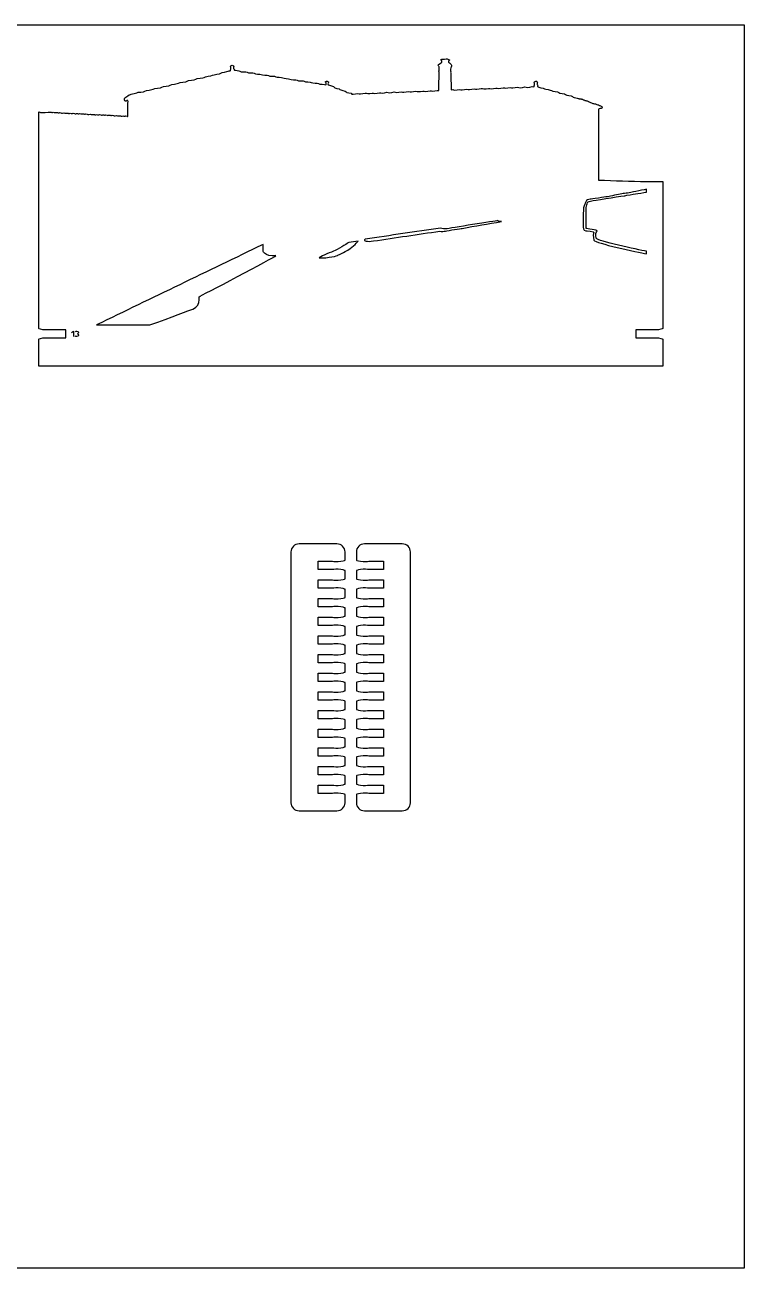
# Model space of a CAD drawing. Extents: x 0 to 1250, y 0 to 460.
# Drawn here: x 984.1 to 1250.1, y 0.1 to 460.1 of the extents above; entities that cross this region are included whole.
import ezdxf

# ---------------------------------------------------------------- set-up
doc = ezdxf.new("R2010")
doc.units = 0
doc.header["$MEASUREMENT"] = 0
doc.layers.add('DEFAULT', color=18, linetype='CONTINUOUS')

msp = doc.modelspace()

# ---------------------------------------------------------------- linework, layer by layer
at = {"layer": 'DEFAULT', "color": 18}
msp.add_lwpolyline([(1250.13, 0.12), (0.12, 0.12), (0.12, 460.12), (1250.13, 460.12)], close=True, dxfattribs=at)
msp.add_lwpolyline([(1001.34, 346.27), (1001.99, 346.79), (1001.99, 344.84)], dxfattribs=at)
at = {"layer": 'DEFAULT', "color": 1}
for points, knots in [([(1215.01, 347.32), (1215.35, 347.32), (1216.13, 347.27), (1217.51, 347.27), (1218.89, 347.27), (1220.01, 347.72), (1220.01, 347.77), (1220.01, 365.89), (1220.01, 384), (1220.01, 402.11), (1218.01, 402.11), (1216.01, 402.11), (1214.01, 402.11), (1208.07, 402.31), (1202.13, 402.5), (1196.2, 402.69), (1196.2, 411.43), (1196.2, 420.17), (1196.2, 428.92), (1196.4, 429.05), (1197.42, 429.19), (1197.46, 429.36), (1197.51, 429.52), (1197.7, 429.86), (1197.53, 429.93), (1197.37, 430), (1197.15, 430.14), (1197.02, 430.11), (1196.89, 430.08), (1196.64, 430.41), (1196.49, 430.35), (1196.35, 430.3), (1196.11, 430.69), (1195.95, 430.58), (1195.78, 430.46), (1195.55, 430.86), (1195.39, 430.8), (1195.23, 430.74), (1195.02, 431.07), (1194.79, 430.96), (1194.55, 430.86), (1194.3, 431.17), (1194.2, 431.05), (1194.09, 430.93), (1193.83, 431.46), (1193.63, 431.32), (1193.42, 431.19), (1193.21, 431.61), (1193.04, 431.5), (1192.86, 431.4), (1192.66, 431.85), (1192.52, 431.72), (1192.39, 431.59), (1192.18, 432.15), (1191.95, 431.96), (1191.71, 431.77), (1191.65, 432.35), (1191.37, 432.15), (1191.1, 431.94), (1190.95, 432.66), (1190.71, 432.41), (1190.48, 432.16), (1190.46, 432.86), (1190.21, 432.66), (1190.18, 432.64), (1190.14, 432.62), (1190.1, 432.62), (1190.02, 432.61), (1189.91, 432.65), (1189.79, 432.71), (1189.51, 432.74), (1189.16, 432.73), (1189.07, 432.81), (1189.04, 432.83), (1189, 432.86), (1188.95, 432.88), (1188.79, 432.88), (1188.6, 432.95), (1188.41, 433.05), (1187.71, 433.2), (1186.75, 433.29), (1186.61, 433.62), (1186.39, 433.95), (1184.23, 434.03), (1184.08, 434.41), (1183.94, 434.79), (1181.7, 434.63), (1181.53, 435.08), (1181.36, 435.52), (1179.06, 435.33), (1178.86, 435.8), (1178.74, 436.15), (1176.48, 436.18), (1176.26, 436.5), (1176.04, 436.82), (1173.88, 436.91), (1173.74, 437.28), (1173.61, 437.31), (1173.8, 437.55), (1173.79, 437.71), (1173.77, 437.87), (1173.58, 437.93), (1173.58, 438.09), (1173.58, 438.25), (1173.6, 438.42), (1173.6, 438.63), (1173.6, 438.83), (1173.8, 438.66), (1173.56, 439.04), (1173.31, 439.42), (1172.8, 439.32), (1172.55, 439.04), (1172.3, 438.76), (1172.67, 438.57), (1172.62, 438.48), (1172.58, 438.39), (1172.61, 438.3), (1172.62, 438.03), (1172.64, 437.77), (1172.43, 437.81), (1172.43, 437.64), (1172.43, 437.46), (1172.48, 437.19), (1172.29, 437.23), (1171.89, 437.48), (1169.85, 436.72), (1169.52, 437.1), (1169.13, 437.37), (1167.09, 436.59), (1166.76, 436.98), (1166.54, 437.28), (1164.38, 436.61), (1164.07, 436.85), (1163.77, 437.09), (1161.68, 436.5), (1161.43, 436.82), (1161.17, 437.14), (1159.09, 436.31), (1158.79, 436.67), (1158.5, 437.04), (1156.36, 436.16), (1156.03, 436.55), (1155.72, 436.79), (1153.64, 436.2), (1153.38, 436.52), (1153.13, 436.84), (1151.05, 436.01), (1150.75, 436.38), (1150.45, 436.74), (1148.31, 435.86), (1147.99, 436.25), (1147.76, 436.54), (1145.61, 435.88), (1145.3, 436.12), (1144.99, 436.35), (1142.91, 435.77), (1142.66, 436.09), (1142.55, 436.21), (1142.17, 436.16), (1141.71, 436.07), (1141.71, 436.86), (1141.67, 442.45), (1141.56, 442.58), (1141.83, 442.98), (1141.51, 443.2), (1141.51, 443.2), (1141.51, 443.2), (1141.54, 444.27), (1141.69, 444.5), (1141.85, 444.72), (1141.93, 445.02), (1141.92, 445.2), (1141.91, 445.39), (1141.06, 446.09), (1140.78, 446.32), (1140.5, 446.55), (1140.81, 446.77), (1141, 446.89), (1141.19, 447), (1141.21, 447.19), (1141.14, 447.23), (1141.07, 447.27), (1140.59, 447.44), (1140.32, 447.5), (1140.05, 447.56), (1138.61, 447.42), (1138.31, 447.4), (1138.02, 447.38), (1137.59, 447.08), (1137.94, 447.04), (1138.28, 447), (1138.39, 446.58), (1138.34, 446.37), (1138.29, 446.16), (1137.28, 445.62), (1137.06, 445.46), (1136.85, 445.3), (1137.05, 444.64), (1137.37, 444.57), (1137.37, 444.57), (1137.33, 443.56), (1137.33, 443.32), (1137.17, 443.21), (1137.09, 442.84), (1137.33, 442.67), (1137.27, 440.4), (1137.2, 438.13), (1137.14, 435.86), (1136.55, 435.96), (1134.8, 435.34), (1134.49, 435.69), (1134.27, 435.99), (1132.11, 435.32), (1131.8, 435.56), (1131.5, 435.8), (1129.42, 435.21), (1129.16, 435.53), (1128.9, 435.85), (1126.83, 435.02), (1126.53, 435.39), (1126.23, 435.75), (1124.09, 434.87), (1123.76, 435.26), (1123.45, 435.5), (1121.37, 434.91), (1121.12, 435.23), (1120.86, 435.55), (1118.78, 434.72), (1118.49, 435.09), (1118.19, 435.45), (1116.05, 434.57), (1115.72, 434.96), (1115.5, 435.25), (1113.34, 434.59), (1113.03, 434.83), (1112.73, 435.06), (1110.64, 434.48), (1110.39, 434.8), (1110.13, 435.12), (1108.05, 434.29), (1107.76, 434.65), (1107.46, 435.02), (1105.32, 434.14), (1104.99, 434.53), (1105.13, 434.98), (1102.73, 435.05), (1102.87, 435.35), (1103, 435.66), (1100.42, 436.04), (1100.59, 436.26), (1100.77, 436.48), (1098.19, 436.79), (1098.41, 437.05), (1098.63, 437.31), (1096.43, 437.76), (1096.27, 437.95), (1096.12, 438.14), (1096.1, 438.53), (1096.32, 438.84), (1096.54, 439.15), (1096.07, 439.01), (1095.9, 439.28), (1095.72, 439.54), (1095.7, 439.15), (1095.37, 439.19), (1095.04, 439.23), (1095.17, 438.99), (1095.3, 438.92), (1095.43, 438.86), (1095.5, 438.75), (1095.5, 438.53), (1095.5, 438.31), (1095.56, 437.84), (1095.42, 437.97), (1095.09, 438.31), (1092.93, 437.95), (1092.69, 438.39), (1092.52, 438.73), (1090.28, 438.49), (1090.02, 438.78), (1089.77, 439.08), (1087.61, 438.91), (1087.42, 439.27), (1087.23, 439.64), (1085.03, 439.23), (1084.81, 439.64), (1084.59, 440.06), (1082.32, 439.61), (1082.07, 440.06), (1081.82, 440.35), (1079.66, 440.18), (1079.48, 440.55), (1079.29, 440.91), (1077.08, 440.5), (1076.87, 440.92), (1076.64, 441.33), (1074.38, 440.89), (1074.13, 441.33), (1073.97, 441.66), (1071.72, 441.43), (1071.47, 441.72), (1071.21, 442.02), (1069.06, 441.85), (1068.87, 442.21), (1068.68, 442.57), (1066.48, 442.17), (1066.26, 442.58), (1066.04, 443), (1063.77, 442.55), (1063.52, 443), (1063.52, 443.26), (1061.79, 443.31), (1061.65, 443.34), (1061.52, 443.37), (1061.46, 443.53), (1061.45, 443.69), (1061.43, 443.85), (1061.23, 443.81), (1061.23, 443.97), (1061.23, 444.13), (1061.26, 444.3), (1061.26, 444.5), (1061.26, 444.71), (1061.46, 444.53), (1061.21, 444.92), (1060.96, 445.3), (1060.45, 445.2), (1060.21, 444.92), (1059.96, 444.64), (1060.32, 444.45), (1060.28, 444.36), (1060.24, 444.27), (1060.26, 444.18), (1060.28, 443.91), (1060.3, 443.65), (1060.09, 443.69), (1060.09, 443.51), (1060.09, 443.34), (1060.13, 443.07), (1059.94, 443.1), (1059.77, 443.13), (1059.35, 443.1), (1059.24, 442.98), (1059.12, 442.87), (1056.73, 442.56), (1056.59, 442.2), (1056.44, 441.85), (1053.7, 441.82), (1053.44, 441.5), (1053.17, 441.17), (1050.56, 441.09), (1050.38, 440.71), (1050.21, 440.32), (1047.5, 440.47), (1047.3, 440.03), (1047.09, 439.59), (1044.3, 439.76), (1044.06, 439.29), (1043.91, 438.94), (1041.18, 438.91), (1040.91, 438.59), (1040.65, 438.26), (1038.04, 438.18), (1037.86, 437.79), (1037.68, 437.41), (1034.98, 437.56), (1034.77, 437.12), (1034.56, 436.68), (1031.77, 436.85), (1031.54, 436.38), (1031.27, 436.06), (1028.66, 435.97), (1028.48, 435.59), (1028.3, 435.21), (1025.76, 435.34), (1025.41, 435), (1025.06, 434.67), (1023.97, 434.8), (1023.37, 434.52), (1023.37, 434.52), (1023.37, 434.51), (1023.36, 434.51), (1023.05, 434.4), (1022.54, 434.12), (1021.37, 433.43), (1021.17, 433.28), (1020.85, 433.14), (1020.85, 432.74), (1020.85, 432.39), (1021.2, 431.56), (1021.56, 431.91), (1022.12, 432.46), (1022.21, 432.01), (1022.21, 431.8), (1022.18, 429.95), (1022.14, 428.1), (1022.11, 426.25), (1022.1, 426.26), (1022.09, 426.26), (1022.08, 426.26), (1022.08, 426.26), (1021.66, 426.42), (1021.42, 426.41), (1021.18, 426.4), (1021.22, 426.21), (1020.9, 426.32), (1020.9, 426.32), (1020.48, 426.47), (1020.25, 426.46), (1020.01, 426.45), (1020.05, 426.26), (1019.73, 426.37), (1019.73, 426.37), (1019.3, 426.52), (1019.07, 426.52), (1018.83, 426.51), (1018.87, 426.32), (1018.55, 426.42), (1018.55, 426.42), (1018.13, 426.58), (1017.9, 426.57), (1017.66, 426.56), (1017.35, 426.39), (1017.03, 426.5), (1017.03, 426.5), (1016.62, 426.7), (1016.38, 426.69), (1016.15, 426.68), (1016.18, 426.49), (1015.86, 426.6), (1015.86, 426.6), (1015.44, 426.75), (1015.21, 426.74), (1014.97, 426.74), (1015.01, 426.54), (1014.69, 426.65), (1014.69, 426.65), (1014.27, 426.81), (1014.03, 426.8), (1013.8, 426.79), (1013.84, 426.6), (1013.51, 426.71), (1013.51, 426.71), (1013.09, 426.86), (1012.85, 426.85), (1012.62, 426.84), (1012.66, 426.65), (1012.34, 426.76), (1012.34, 426.76), (1011.92, 426.92), (1011.68, 426.9), (1011.45, 426.89), (1011.49, 426.7), (1011.17, 426.81), (1011.17, 426.81), (1010.74, 426.97), (1010.51, 426.96), (1010.27, 426.95), (1010.31, 426.76), (1009.99, 426.87), (1009.99, 426.87), (1009.57, 427.02), (1009.33, 427.01), (1009.09, 427), (1009.14, 426.81), (1008.82, 426.92), (1008.82, 426.92), (1008.39, 427.07), (1008.16, 427.07), (1007.92, 427.06), (1007.61, 426.89), (1007.29, 427), (1007.29, 427), (1006.88, 427.2), (1006.64, 427.19), (1006.41, 427.18), (1006.45, 426.99), (1006.13, 427.09), (1006.13, 427.09), (1005.7, 427.25), (1005.47, 427.24), (1005.23, 427.23), (1005.27, 427.04), (1004.95, 427.15), (1004.95, 427.15), (1004.53, 427.3), (1004.29, 427.29), (1004.06, 427.29), (1004.1, 427.09), (1003.78, 427.2), (1003.78, 427.2), (1003.35, 427.36), (1003.12, 427.35), (1002.88, 427.34), (1002.92, 427.15), (1002.6, 427.26), (1002.6, 427.26), (1002.18, 427.41), (1001.94, 427.4), (1001.71, 427.39), (1001.75, 427.2), (1001.42, 427.31), (1001.42, 427.31), (1001, 427.47), (1000.77, 427.45), (1000.53, 427.44), (1000.57, 427.25), (1000.25, 427.36), (1000.25, 427.36), (999.83, 427.52), (999.59, 427.51), (999.36, 427.5), (999.4, 427.31), (999.08, 427.42), (999.08, 427.42), (998.65, 427.57), (998.42, 427.56), (998.18, 427.55), (997.87, 427.39), (997.55, 427.5), (997.55, 427.5), (997.14, 427.69), (996.91, 427.68), (996.67, 427.67), (996.71, 427.48), (996.39, 427.59), (996.39, 427.59), (995.96, 427.75), (995.73, 427.74), (995.49, 427.73), (995.48, 427.54), (995.16, 427.65), (995.16, 427.65), (994.74, 427.8), (994.5, 427.79), (994.26, 427.78), (994.31, 427.59), (993.98, 427.7), (993.98, 427.7), (993.56, 427.85), (993.32, 427.84), (993.09, 427.84), (990.13, 427.64), (989.81, 427.75), (989.81, 427.75), (989.4, 427.9), (989.16, 427.9), (989.16, 401.19), (989.16, 374.48), (989.16, 347.77), (989.16, 347.72), (990.28, 347.27), (991.66, 347.27), (993.05, 347.27), (993.82, 347.32), (994.16, 347.32), (995.83, 347.32), (997.5, 347.32), (999.16, 347.32), (999.16, 346.32), (999.16, 345.32), (999.16, 344.32), (997.5, 344.32), (995.83, 344.32), (994.16, 344.32), (993.82, 344.32), (993.05, 344.37), (991.66, 344.37), (990.28, 344.37), (989.16, 343.92), (989.16, 343.87), (989.16, 340.54), (989.16, 337.2), (989.16, 333.87), (1066.11, 333.87), (1143.06, 333.87), (1220.01, 333.87), (1220.01, 337.2), (1220.01, 340.54), (1220.01, 343.87), (1220.01, 343.92), (1218.89, 344.37), (1217.51, 344.37), (1216.13, 344.37), (1215.35, 344.32), (1215.01, 344.32), (1213.34, 344.32), (1211.67, 344.32), (1210.01, 344.32), (1210.01, 345.32), (1210.01, 346.32), (1210.01, 347.32), (1211.67, 347.32), (1213.34, 347.32), (1215.01, 347.32)], [14.171, 14.171, 14.171, 14.171, 15.171, 15.171, 15.171, 16.171, 16.171, 16.171, 170.211, 170.211, 170.211, 187.221, 187.221, 187.221, 188.221, 188.221, 188.221, 262.571, 262.571, 262.571, 263.571, 263.571, 263.571, 264.571, 264.571, 264.571, 265.571, 265.571, 265.571, 266.571, 266.571, 266.571, 267.571, 267.571, 267.571, 268.571, 268.571, 268.571, 269.571, 269.571, 269.571, 270.571, 270.571, 270.571, 271.571, 271.571, 271.571, 272.571, 272.571, 272.571, 273.571, 273.571, 273.571, 274.571, 274.571, 274.571, 275.571, 275.571, 275.571, 276.571, 276.571, 276.571, 277.571, 277.571, 277.571, 278.571, 278.571, 278.571, 279.571, 279.571, 279.571, 280.571, 280.571, 280.571, 281.571, 281.571, 281.571, 282.571, 282.571, 282.571, 283.571, 283.571, 283.571, 284.571, 284.571, 284.571, 285.571, 285.571, 285.571, 286.571, 286.571, 286.571, 287.571, 287.571, 287.571, 288.571, 288.571, 288.571, 289.571, 289.571, 289.571, 290.571, 290.571, 290.571, 291.571, 291.571, 291.571, 292.571, 292.571, 292.571, 293.571, 293.571, 293.571, 294.571, 294.571, 294.571, 295.571, 295.571, 295.571, 296.571, 296.571, 296.571, 297.571, 297.571, 297.571, 298.571, 298.571, 298.571, 299.571, 299.571, 299.571, 300.571, 300.571, 300.571, 301.571, 301.571, 301.571, 302.571, 302.571, 302.571, 303.571, 303.571, 303.571, 304.571, 304.571, 304.571, 305.571, 305.571, 305.571, 306.571, 306.571, 306.571, 307.571, 307.571, 307.571, 308.571, 308.571, 308.571, 309.571, 309.571, 309.571, 310.571, 310.571, 310.571, 311.571, 311.571, 311.571, 312.571, 312.571, 312.571, 313.571, 313.571, 313.571, 314.571, 314.571, 314.571, 315.571, 315.571, 315.571, 316.571, 316.571, 316.571, 317.571, 317.571, 317.571, 318.571, 318.571, 318.571, 319.571, 319.571, 319.571, 320.571, 320.571, 320.571, 321.571, 321.571, 321.571, 322.571, 322.571, 322.571, 323.571, 323.571, 323.571, 324.571, 324.571, 324.571, 325.571, 325.571, 325.571, 326.571, 326.571, 326.571, 327.571, 327.571, 327.571, 328.571, 328.571, 328.571, 329.571, 329.571, 329.571, 330.571, 330.571, 330.571, 331.571, 331.571, 331.571, 332.571, 332.571, 332.571, 333.571, 333.571, 333.571, 334.571, 334.571, 334.571, 335.571, 335.571, 335.571, 336.571, 336.571, 336.571, 337.571, 337.571, 337.571, 338.571, 338.571, 338.571, 339.571, 339.571, 339.571, 340.571, 340.571, 340.571, 341.571, 341.571, 341.571, 342.571, 342.571, 342.571, 343.571, 343.571, 343.571, 344.571, 344.571, 344.571, 345.571, 345.571, 345.571, 346.571, 346.571, 346.571, 347.571, 347.571, 347.571, 348.571, 348.571, 348.571, 349.571, 349.571, 349.571, 350.571, 350.571, 350.571, 351.571, 351.571, 351.571, 352.571, 352.571, 352.571, 353.571, 353.571, 353.571, 354.571, 354.571, 354.571, 355.571, 355.571, 355.571, 356.571, 356.571, 356.571, 357.571, 357.571, 357.571, 358.571, 358.571, 358.571, 359.571, 359.571, 359.571, 360.571, 360.571, 360.571, 361.571, 361.571, 361.571, 362.571, 362.571, 362.571, 363.571, 363.571, 363.571, 364.571, 364.571, 364.571, 365.571, 365.571, 365.571, 366.571, 366.571, 366.571, 367.571, 367.571, 367.571, 368.571, 368.571, 368.571, 369.571, 369.571, 369.571, 370.571, 370.571, 370.571, 371.571, 371.571, 371.571, 372.571, 372.571, 372.571, 373.571, 373.571, 373.571, 374.571, 374.571, 374.571, 375.571, 375.571, 375.571, 376.571, 376.571, 376.571, 377.571, 377.571, 377.571, 378.571, 378.571, 378.571, 379.571, 379.571, 379.571, 380.571, 380.571, 380.571, 381.571, 381.571, 381.571, 382.571, 382.571, 382.571, 383.571, 383.571, 383.571, 384.571, 384.571, 384.571, 385.571, 385.571, 385.571, 386.571, 386.571, 386.571, 387.571, 387.571, 387.571, 388.571, 388.571, 388.571, 389.571, 389.571, 389.571, 390.571, 390.571, 390.571, 391.571, 391.571, 391.571, 392.571, 392.571, 392.571, 393.571, 393.571, 393.571, 394.571, 394.571, 394.571, 395.571, 395.571, 395.571, 396.571, 396.571, 396.571, 397.571, 397.571, 397.571, 398.571, 398.571, 398.571, 399.571, 399.571, 399.571, 400.571, 400.571, 400.571, 401.571, 401.571, 401.571, 402.571, 402.571, 402.571, 403.571, 403.571, 403.571, 404.571, 404.571, 404.571, 405.571, 405.571, 405.571, 406.571, 406.571, 406.571, 407.571, 407.571, 407.571, 408.571, 408.571, 408.571, 409.571, 409.571, 409.571, 410.571, 410.571, 410.571, 411.571, 411.571, 411.571, 412.571, 412.571, 412.571, 413.571, 413.571, 413.571, 414.571, 414.571, 414.571, 415.571, 415.571, 415.571, 416.571, 416.571, 416.571, 417.571, 417.571, 417.571, 418.571, 418.571, 418.571, 419.571, 419.571, 419.571, 420.571, 420.571, 420.571, 421.571, 421.571, 421.571, 422.571, 422.571, 422.571, 423.571, 423.571, 423.571, 424.571, 424.571, 424.571, 425.571, 425.571, 425.571, 426.571, 426.571, 426.571, 427.571, 427.571, 427.571, 428.571, 428.571, 428.571, 429.571, 429.571, 429.571, 430.571, 430.571, 430.571, 431.571, 431.571, 431.571, 432.571, 432.571, 432.571, 433.571, 433.571, 433.571, 434.571, 434.571, 434.571, 435.571, 435.571, 435.571, 436.571, 436.571, 436.571, 437.571, 437.571, 437.571, 438.571, 438.571, 438.571, 665.701, 665.701, 665.701, 666.701, 666.701, 666.701, 667.701, 667.701, 667.701, 681.871, 681.871, 681.871, 690.371, 690.371, 690.371, 704.541, 704.541, 704.541, 705.541, 705.541, 705.541, 706.541, 706.541, 706.541, 734.881, 734.881, 734.881, 1389.252, 1389.252, 1389.252, 1417.592, 1417.592, 1417.592, 1418.592, 1418.592, 1418.592, 1419.592, 1419.592, 1419.592, 1433.763, 1433.763, 1433.763, 1442.263, 1442.263, 1442.263, 1456.434, 1456.434, 1456.434, 1456.434]), ([(1194.57, 380.52), (1194.22, 381.88), (1194.22, 383.03), (1194.57, 383.33), (1194.92, 383.62), (1191.58, 383.97), (1191.58, 383.97), (1190.58, 383.97), (1190.63, 385.03), (1190.63, 386.14), (1190.63, 386.6), (1190.63, 387.06), (1190.63, 387.52), (1190.62, 388.84), (1190.63, 390.32), (1190.65, 391.34), (1190.65, 391.41), (1190.66, 391.47), (1190.66, 391.54), (1190.66, 391.59), (1190.66, 391.65), (1190.67, 391.71), (1190.67, 391.72), (1190.67, 391.73), (1190.67, 391.74), (1190.71, 392.2), (1190.82, 392.76), (1190.82, 392.76), (1190.82, 393), (1190.95, 393.21), (1191.07, 393.5), (1191.11, 393.57), (1191.15, 393.63), (1191.19, 393.7), (1191.31, 394.4), (1191.53, 394.44), (1191.65, 394.91), (1191.77, 395.38), (1192.53, 395.5), (1193.21, 395.58), (1193.31, 395.6), (1194.54, 395.8), (1196.2, 396.06), (1199.46, 396.55), (1199.95, 396.5), (1202.15, 397.08), (1204.36, 397.65), (1205.5, 397.65), (1207, 397.91), (1208.14, 398.12), (1211.82, 398.82), (1214.01, 399.35), (1214.01, 398.99), (1214.01, 398.63), (1214.01, 398.27), (1213.02, 398.04), (1210.75, 397.65), (1209.98, 397.58), (1209.12, 397.5), (1206.72, 397.05), (1205.94, 396.92), (1205.89, 396.91), (1205.84, 396.91), (1205.78, 396.9), (1203.17, 396.52), (1194.07, 395.05), (1193.79, 395.02), (1193.11, 394.93), (1192.35, 394.81), (1192.23, 394.34), (1192.11, 393.87), (1191.85, 393.22), (1191.73, 392.52), (1191.68, 392.22), (1191.65, 391.02), (1191.64, 389.63), (1191.64, 388.94), (1191.64, 388.21), (1191.64, 387.52), (1191.66, 386.26), (1191.69, 385.16), (1191.73, 384.75), (1191.73, 384.75), (1196.08, 384.23), (1195.73, 383.93), (1195.38, 383.64), (1195.08, 382.58), (1195.43, 381.23), (1195.75, 380.02), (1210.81, 376.98), (1214.01, 376.35), (1214.01, 376.03), (1214.01, 375.72), (1214.01, 375.41), (1210.73, 376.07), (1194.89, 379.31), (1194.57, 380.52)], [1, 1, 1, 1, 2, 2, 2, 3, 3, 3, 4, 4, 4, 7.93, 7.93, 7.93, 8.93, 8.93, 8.93, 9.93, 9.93, 9.93, 10.93, 10.93, 10.93, 11.02, 11.02, 11.02, 12.02, 12.02, 12.02, 13.02, 13.02, 13.02, 14.02, 14.02, 14.02, 15.02, 15.02, 15.02, 16.02, 16.02, 16.02, 17.02, 17.02, 17.02, 18.02, 18.02, 18.02, 19.02, 19.02, 19.02, 20.02, 20.02, 20.02, 23.07, 23.07, 23.07, 24.07, 24.07, 24.07, 25.07, 25.07, 25.07, 26.07, 26.07, 26.07, 27.07, 27.07, 27.07, 28.07, 28.07, 28.07, 29.07, 29.07, 29.07, 30.07, 30.07, 30.07, 31.07, 31.07, 31.07, 32.07, 32.07, 32.07, 33.07, 33.07, 33.07, 34.07, 34.07, 34.07, 35.07, 35.07, 35.07, 36.07, 36.07, 36.07, 37.07, 37.07, 37.07, 37.07]), ([(1145.82, 384.84), (1145.49, 384.79), (1140.71, 384.08), (1139.64, 383.84), (1139.08, 383.8), (1138.16, 383.58), (1137.59, 383.82), (1129.4, 382.6), (1121.21, 381.38), (1113.02, 380.16), (1110.57, 379.82), (1109.16, 380.13), (1109.93, 380.86), (1119.23, 382.21), (1128.53, 383.56), (1137.83, 384.91), (1138.4, 384.67), (1139.32, 384.59), (1139.88, 384.64), (1140.96, 384.88), (1158.65, 387.64), (1158.91, 387.68), (1158.91, 387.49), (1159.54, 387.33), (1160.32, 387.33), (1155.49, 386.5), (1150.65, 385.67), (1145.82, 384.84)], [1, 1, 1, 1, 2, 2, 2, 3, 3, 3, 4, 4, 4, 5, 5, 5, 6, 6, 6, 7, 7, 7, 8, 8, 8, 9, 9, 9, 10, 10, 10, 10]), ([(1048.58, 359.56), (1048.58, 357.83), (1048.24, 356.69), (1048.02, 356.42), (1047.68, 355.93), (1047.12, 355.44), (1046.15, 354.99), (1045.09, 354.5), (1038.18, 351.96), (1030.29, 349.11), (1023.71, 349.11), (1017.12, 349.11), (1010.54, 349.11), (1031.08, 359.03), (1051.63, 368.95), (1072.17, 378.88), (1072.18, 377.21), (1072.22, 376.16), (1072.28, 376.08), (1072.64, 375.67), (1073.84, 374.64), (1075.49, 374.64), (1077.13, 374.64), (1076.43, 374.92), (1076.87, 374.64), (1076.75, 374.32), (1048.58, 359.56), (1048.58, 359.56)], [1, 1, 1, 1, 2, 2, 2, 3, 3, 3, 4, 4, 4, 59.981, 59.981, 59.981, 60.981, 60.981, 60.981, 61.981, 61.981, 61.981, 62.981, 62.981, 62.981, 63.981, 63.981, 63.981, 64.981, 64.981, 64.981, 64.981]), ([(1103.54, 376.81), (1102.19, 375.99), (1100.5, 375.25), (1099.82, 374.86), (1099.84, 374.76), (1096.28, 373.78), (1092.94, 373.9), (1094.22, 374.86), (1097.36, 375.97), (1098.79, 376.66), (1100.92, 377.67), (1103.62, 379.5), (1103.91, 379.64), (1105.07, 379.8), (1106.24, 379.97), (1107.4, 380.13), (1107.14, 379.96), (1105.74, 378.14), (1103.54, 376.81)], [0, 0, 0, 0, 1, 1, 1, 2, 2, 2, 3, 3, 3, 4, 4, 4, 5, 5, 5, 6, 6, 6, 6]), ([(1082.49, 172.33), (1082.49, 203.26), (1082.49, 234.18), (1082.49, 265.1), (1082.49, 266.76), (1083.83, 268.1), (1085.49, 268.1), (1090.16, 268.1), (1094.82, 268.1), (1099.49, 268.1), (1101.15, 268.1), (1102.49, 266.76), (1102.49, 265.1), (1102.49, 264.1), (1102.49, 263.1), (1102.49, 262.1), (1102.49, 262.05), (1101.37, 261.6), (1099.99, 261.6), (1098.61, 261.6), (1097.83, 261.65), (1097.49, 261.65), (1095.82, 261.65), (1094.16, 261.65), (1092.49, 261.65), (1092.49, 260.65), (1092.49, 259.65), (1092.49, 258.65), (1094.16, 258.65), (1095.82, 258.65), (1097.49, 258.65), (1097.83, 258.65), (1098.61, 258.7), (1099.99, 258.7), (1101.37, 258.7), (1102.49, 258.25), (1102.49, 258.2), (1102.49, 257.2), (1102.49, 256.2), (1102.49, 255.19), (1102.49, 255.14), (1101.37, 254.69), (1099.99, 254.69), (1098.61, 254.69), (1097.83, 254.74), (1097.49, 254.74), (1095.82, 254.74), (1094.16, 254.74), (1092.49, 254.74), (1092.49, 253.74), (1092.49, 252.74), (1092.49, 251.74), (1094.16, 251.74), (1095.82, 251.74), (1097.49, 251.74), (1097.83, 251.74), (1098.61, 251.79), (1099.99, 251.79), (1101.37, 251.79), (1102.49, 251.35), (1102.49, 251.29), (1102.49, 250.29), (1102.49, 249.29), (1102.49, 248.29), (1102.49, 248.24), (1101.37, 247.79), (1099.99, 247.79), (1098.61, 247.79), (1097.83, 247.84), (1097.49, 247.84), (1095.82, 247.84), (1094.16, 247.84), (1092.49, 247.84), (1092.49, 246.84), (1092.49, 245.84), (1092.49, 244.84), (1094.16, 244.84), (1095.82, 244.84), (1097.49, 244.84), (1097.83, 244.84), (1098.61, 244.89), (1099.99, 244.89), (1101.37, 244.89), (1102.49, 244.44), (1102.49, 244.39), (1102.49, 243.39), (1102.49, 242.39), (1102.49, 241.39), (1102.49, 241.33), (1101.37, 240.89), (1099.99, 240.89), (1098.61, 240.89), (1097.83, 240.94), (1097.49, 240.94), (1095.82, 240.94), (1094.16, 240.94), (1092.49, 240.94), (1092.49, 239.94), (1092.49, 238.94), (1092.49, 237.94), (1094.16, 237.94), (1095.82, 237.94), (1097.49, 237.94), (1097.83, 237.94), (1098.61, 237.98), (1099.99, 237.98), (1101.37, 237.98), (1102.49, 237.54), (1102.49, 237.48), (1102.49, 236.48), (1102.49, 235.48), (1102.49, 234.48), (1102.49, 234.43), (1101.37, 233.98), (1099.99, 233.98), (1098.61, 233.98), (1097.83, 234.03), (1097.49, 234.03), (1095.82, 234.03), (1094.16, 234.03), (1092.49, 234.03), (1092.49, 233.03), (1092.49, 232.03), (1092.49, 231.03), (1094.16, 231.03), (1095.82, 231.03), (1097.49, 231.03), (1097.83, 231.03), (1098.61, 231.07), (1099.99, 231.07), (1101.37, 231.07), (1102.49, 230.63), (1102.49, 230.57), (1102.49, 229.57), (1102.49, 228.57), (1102.49, 227.58), (1102.49, 227.52), (1101.37, 227.07), (1099.99, 227.07), (1098.61, 227.07), (1097.83, 227.12), (1097.49, 227.12), (1095.82, 227.12), (1094.16, 227.12), (1092.49, 227.12), (1092.49, 226.12), (1092.49, 225.13), (1092.49, 224.13), (1094.16, 224.13), (1095.82, 224.13), (1097.49, 224.13), (1097.83, 224.13), (1098.61, 224.17), (1099.99, 224.17), (1101.37, 224.17), (1102.49, 223.73), (1102.49, 223.67), (1102.49, 222.67), (1102.49, 221.67), (1102.49, 220.67), (1102.49, 220.62), (1101.37, 220.17), (1099.99, 220.17), (1098.61, 220.17), (1097.83, 220.22), (1097.49, 220.22), (1095.82, 220.22), (1094.16, 220.22), (1092.49, 220.22), (1092.49, 219.22), (1092.49, 218.22), (1092.49, 217.22), (1094.16, 217.22), (1095.82, 217.22), (1097.49, 217.22), (1097.83, 217.22), (1098.61, 217.26), (1099.99, 217.26), (1101.37, 217.26), (1102.49, 216.82), (1102.49, 216.76), (1102.49, 215.76), (1102.49, 214.76), (1102.49, 213.76), (1102.49, 213.71), (1101.37, 213.26), (1099.99, 213.26), (1098.61, 213.26), (1097.83, 213.31), (1097.49, 213.31), (1095.82, 213.31), (1094.16, 213.31), (1092.49, 213.31), (1092.49, 212.31), (1092.49, 211.31), (1092.49, 210.31), (1094.16, 210.31), (1095.82, 210.31), (1097.49, 210.31), (1097.83, 210.31), (1098.61, 210.36), (1099.99, 210.36), (1101.37, 210.36), (1102.49, 209.92), (1102.49, 209.86), (1102.49, 208.86), (1102.49, 207.86), (1102.49, 206.86), (1102.49, 206.81), (1101.37, 206.36), (1099.99, 206.36), (1098.61, 206.36), (1097.83, 206.41), (1097.49, 206.41), (1095.82, 206.41), (1094.16, 206.41), (1092.49, 206.41), (1092.49, 205.41), (1092.49, 204.41), (1092.49, 203.41), (1094.16, 203.41), (1095.82, 203.41), (1097.49, 203.41), (1097.83, 203.41), (1098.61, 203.46), (1099.99, 203.46), (1101.37, 203.46), (1102.49, 203.01), (1102.49, 202.96), (1102.49, 201.95), (1102.49, 200.95), (1102.49, 199.95), (1102.49, 199.9), (1101.37, 199.45), (1099.99, 199.45), (1098.61, 199.45), (1097.83, 199.5), (1097.49, 199.5), (1095.82, 199.5), (1094.16, 199.5), (1092.49, 199.5), (1092.49, 198.5), (1092.49, 197.5), (1092.49, 196.5), (1094.16, 196.5), (1095.82, 196.5), (1097.49, 196.5), (1097.83, 196.5), (1098.61, 196.55), (1099.99, 196.55), (1101.37, 196.55), (1102.49, 196.1), (1102.49, 196.05), (1102.49, 195.05), (1102.49, 194.05), (1102.49, 193.05), (1102.49, 193), (1101.37, 192.55), (1099.99, 192.55), (1098.61, 192.55), (1097.83, 192.6), (1097.49, 192.6), (1095.82, 192.6), (1094.16, 192.6), (1092.49, 192.6), (1092.49, 191.6), (1092.49, 190.6), (1092.49, 189.6), (1094.16, 189.6), (1095.82, 189.6), (1097.49, 189.6), (1097.83, 189.6), (1098.61, 189.64), (1099.99, 189.64), (1101.37, 189.64), (1102.49, 189.2), (1102.49, 189.14), (1102.49, 188.14), (1102.49, 187.14), (1102.49, 186.14), (1102.49, 186.09), (1101.37, 185.64), (1099.99, 185.64), (1098.61, 185.64), (1097.83, 185.69), (1097.49, 185.69), (1095.82, 185.69), (1094.16, 185.69), (1092.49, 185.69), (1092.49, 184.69), (1092.49, 183.69), (1092.49, 182.69), (1094.16, 182.69), (1095.82, 182.69), (1097.49, 182.69), (1097.83, 182.69), (1098.61, 182.74), (1099.99, 182.74), (1101.37, 182.74), (1102.49, 182.29), (1102.49, 182.24), (1102.49, 181.24), (1102.49, 180.24), (1102.49, 179.24), (1102.49, 179.18), (1101.37, 178.74), (1099.99, 178.74), (1098.61, 178.74), (1097.83, 178.79), (1097.49, 178.79), (1095.82, 178.79), (1094.16, 178.79), (1092.49, 178.79), (1092.49, 177.79), (1092.49, 176.79), (1092.49, 175.79), (1094.16, 175.79), (1095.82, 175.79), (1097.49, 175.79), (1097.83, 175.79), (1098.61, 175.83), (1099.99, 175.83), (1101.37, 175.83), (1102.49, 175.39), (1102.49, 175.33), (1102.49, 174.33), (1102.49, 173.33), (1102.49, 172.33), (1102.49, 170.68), (1101.15, 169.33), (1099.49, 169.33), (1094.82, 169.33), (1090.16, 169.33), (1085.49, 169.33), (1083.83, 169.33), (1082.49, 170.68), (1082.49, 172.33)], [1, 1, 1, 1, 263.96, 263.96, 263.96, 264.96, 264.96, 264.96, 304.65, 304.65, 304.65, 305.65, 305.65, 305.65, 314.15, 314.15, 314.15, 315.15, 315.15, 315.15, 316.15, 316.15, 316.15, 330.32, 330.32, 330.32, 338.82, 338.82, 338.82, 352.99, 352.99, 352.99, 353.99, 353.99, 353.99, 354.99, 354.99, 354.99, 363.5, 363.5, 363.5, 364.5, 364.5, 364.5, 365.5, 365.5, 365.5, 379.67, 379.67, 379.67, 388.17, 388.17, 388.17, 402.34, 402.34, 402.34, 403.34, 403.34, 403.34, 404.34, 404.34, 404.34, 412.84, 412.84, 412.84, 413.84, 413.84, 413.84, 414.84, 414.84, 414.84, 429.01, 429.01, 429.01, 437.51, 437.51, 437.51, 451.68, 451.68, 451.68, 452.68, 452.68, 452.68, 453.68, 453.68, 453.68, 462.18, 462.18, 462.18, 463.18, 463.18, 463.18, 464.18, 464.18, 464.18, 478.35, 478.35, 478.35, 486.85, 486.85, 486.85, 501.02, 501.02, 501.02, 502.02, 502.02, 502.02, 503.02, 503.02, 503.02, 511.53, 511.53, 511.53, 512.53, 512.53, 512.53, 513.53, 513.53, 513.53, 527.7, 527.7, 527.7, 536.2, 536.2, 536.2, 550.37, 550.37, 550.37, 551.37, 551.37, 551.37, 552.37, 552.37, 552.37, 560.87, 560.87, 560.87, 561.87, 561.87, 561.87, 562.87, 562.87, 562.87, 577.04, 577.04, 577.04, 585.54, 585.54, 585.54, 599.71, 599.71, 599.71, 600.71, 600.71, 600.71, 601.71, 601.71, 601.71, 610.22, 610.22, 610.22, 611.22, 611.22, 611.22, 612.22, 612.22, 612.22, 626.39, 626.39, 626.39, 634.89, 634.89, 634.89, 649.06, 649.06, 649.06, 650.06, 650.06, 650.06, 651.06, 651.06, 651.06, 659.56, 659.56, 659.56, 660.56, 660.56, 660.56, 661.56, 661.56, 661.56, 675.73, 675.73, 675.73, 684.23, 684.23, 684.23, 698.4, 698.4, 698.4, 699.4, 699.4, 699.4, 700.4, 700.4, 700.4, 708.9, 708.9, 708.9, 709.9, 709.9, 709.9, 710.9, 710.9, 710.9, 725.07, 725.07, 725.07, 733.57, 733.57, 733.57, 747.74, 747.74, 747.74, 748.74, 748.74, 748.74, 749.74, 749.74, 749.74, 758.25, 758.25, 758.25, 759.25, 759.25, 759.25, 760.25, 760.25, 760.25, 774.42, 774.42, 774.42, 782.92, 782.92, 782.92, 797.09, 797.09, 797.09, 798.09, 798.09, 798.09, 799.09, 799.09, 799.09, 807.59, 807.59, 807.59, 808.59, 808.59, 808.59, 809.59, 809.59, 809.59, 823.76, 823.76, 823.76, 832.26, 832.26, 832.26, 846.43, 846.43, 846.43, 847.43, 847.43, 847.43, 848.43, 848.43, 848.43, 856.939, 856.939, 856.939, 857.939, 857.939, 857.939, 858.939, 858.939, 858.939, 873.109, 873.109, 873.109, 881.609, 881.609, 881.609, 895.779, 895.779, 895.779, 896.779, 896.779, 896.779, 897.779, 897.779, 897.779, 906.279, 906.279, 906.279, 907.279, 907.279, 907.279, 908.279, 908.279, 908.279, 922.449, 922.449, 922.449, 930.949, 930.949, 930.949, 945.119, 945.119, 945.119, 946.119, 946.119, 946.119, 947.119, 947.119, 947.119, 955.619, 955.619, 955.619, 956.619, 956.619, 956.619, 996.309, 996.309, 996.309, 997.309, 997.309, 997.309, 997.309]), ([(1126.68, 265.1), (1126.68, 234.18), (1126.68, 203.26), (1126.68, 172.33), (1126.68, 170.68), (1125.34, 169.33), (1123.68, 169.33), (1119.01, 169.33), (1114.35, 169.33), (1109.68, 169.33), (1108.02, 169.33), (1106.68, 170.68), (1106.68, 172.33), (1106.68, 173.33), (1106.68, 174.33), (1106.68, 175.33), (1106.68, 175.39), (1107.8, 175.83), (1109.18, 175.83), (1110.57, 175.83), (1111.34, 175.78), (1111.68, 175.78), (1113.35, 175.78), (1115.02, 175.78), (1116.68, 175.78), (1116.68, 176.78), (1116.68, 177.78), (1116.68, 178.78), (1115.02, 178.78), (1113.35, 178.78), (1111.68, 178.78), (1111.34, 178.78), (1110.57, 178.74), (1109.18, 178.74), (1107.8, 178.74), (1106.68, 179.18), (1106.68, 179.24), (1106.68, 180.24), (1106.68, 181.24), (1106.68, 182.24), (1106.68, 182.29), (1107.8, 182.74), (1109.18, 182.74), (1110.57, 182.74), (1111.34, 182.69), (1111.68, 182.69), (1113.35, 182.69), (1115.02, 182.69), (1116.68, 182.69), (1116.68, 183.69), (1116.68, 184.69), (1116.68, 185.69), (1115.02, 185.69), (1113.35, 185.69), (1111.68, 185.69), (1111.34, 185.69), (1110.57, 185.64), (1109.18, 185.64), (1107.8, 185.64), (1106.68, 186.09), (1106.68, 186.15), (1106.68, 187.14), (1106.68, 188.14), (1106.68, 189.14), (1106.68, 189.2), (1107.8, 189.64), (1109.18, 189.64), (1110.57, 189.64), (1111.34, 189.6), (1111.68, 189.6), (1113.35, 189.6), (1115.02, 189.6), (1116.68, 189.6), (1116.68, 190.6), (1116.68, 191.59), (1116.68, 192.59), (1115.02, 192.59), (1113.35, 192.59), (1111.68, 192.59), (1111.34, 192.59), (1110.57, 192.55), (1109.18, 192.55), (1107.8, 192.55), (1106.68, 192.99), (1106.68, 193.05), (1106.68, 194.05), (1106.68, 195.05), (1106.68, 196.05), (1106.68, 196.1), (1107.8, 196.55), (1109.18, 196.55), (1110.57, 196.55), (1111.34, 196.5), (1111.68, 196.5), (1113.35, 196.5), (1115.02, 196.5), (1116.68, 196.5), (1116.68, 197.5), (1116.68, 198.5), (1116.68, 199.5), (1115.02, 199.5), (1113.35, 199.5), (1111.68, 199.5), (1111.34, 199.5), (1110.57, 199.45), (1109.18, 199.45), (1107.8, 199.45), (1106.68, 199.9), (1106.68, 199.95), (1106.68, 200.95), (1106.68, 201.95), (1106.68, 202.95), (1106.68, 203.01), (1107.8, 203.46), (1109.18, 203.46), (1110.57, 203.46), (1111.34, 203.41), (1111.68, 203.41), (1113.35, 203.41), (1115.02, 203.41), (1116.68, 203.41), (1116.68, 204.41), (1116.68, 205.41), (1116.68, 206.41), (1115.02, 206.41), (1113.35, 206.41), (1111.68, 206.41), (1111.34, 206.41), (1110.57, 206.36), (1109.18, 206.36), (1107.8, 206.36), (1106.68, 206.8), (1106.68, 206.86), (1106.68, 207.86), (1106.68, 208.86), (1106.68, 209.86), (1106.68, 209.91), (1107.8, 210.36), (1109.18, 210.36), (1110.57, 210.36), (1111.34, 210.31), (1111.68, 210.31), (1113.35, 210.31), (1115.02, 210.31), (1116.68, 210.31), (1116.68, 211.31), (1116.68, 212.31), (1116.68, 213.31), (1115.02, 213.31), (1113.35, 213.31), (1111.68, 213.31), (1111.34, 213.31), (1110.57, 213.26), (1109.18, 213.26), (1107.8, 213.26), (1106.68, 213.71), (1106.68, 213.76), (1106.68, 214.77), (1106.68, 215.77), (1106.68, 216.77), (1106.68, 216.82), (1107.8, 217.27), (1109.18, 217.27), (1110.57, 217.27), (1111.34, 217.22), (1111.68, 217.22), (1113.35, 217.22), (1115.02, 217.22), (1116.68, 217.22), (1116.68, 218.22), (1116.68, 219.22), (1116.68, 220.22), (1115.02, 220.22), (1113.35, 220.22), (1111.68, 220.22), (1111.34, 220.22), (1110.57, 220.17), (1109.18, 220.17), (1107.8, 220.17), (1106.68, 220.62), (1106.68, 220.67), (1106.68, 221.67), (1106.68, 222.67), (1106.68, 223.67), (1106.68, 223.72), (1107.8, 224.17), (1109.18, 224.17), (1110.57, 224.17), (1111.34, 224.12), (1111.68, 224.12), (1113.35, 224.12), (1115.02, 224.12), (1116.68, 224.12), (1116.68, 225.12), (1116.68, 226.12), (1116.68, 227.12), (1115.02, 227.12), (1113.35, 227.12), (1111.68, 227.12), (1111.34, 227.12), (1110.57, 227.07), (1109.18, 227.07), (1107.8, 227.07), (1106.68, 227.52), (1106.68, 227.58), (1106.68, 228.57), (1106.68, 229.57), (1106.68, 230.57), (1106.68, 230.63), (1107.8, 231.08), (1109.18, 231.08), (1110.57, 231.08), (1111.34, 231.03), (1111.68, 231.03), (1113.35, 231.03), (1115.02, 231.03), (1116.68, 231.03), (1116.68, 232.03), (1116.68, 233.02), (1116.68, 234.02), (1115.02, 234.02), (1113.35, 234.02), (1111.68, 234.02), (1111.34, 234.02), (1110.57, 233.98), (1109.18, 233.98), (1107.8, 233.98), (1106.68, 234.42), (1106.68, 234.48), (1106.68, 235.48), (1106.68, 236.48), (1106.68, 237.48), (1106.68, 237.53), (1107.8, 237.98), (1109.18, 237.98), (1110.57, 237.98), (1111.34, 237.93), (1111.68, 237.93), (1113.35, 237.93), (1115.02, 237.93), (1116.68, 237.93), (1116.68, 238.93), (1116.68, 239.93), (1116.68, 240.93), (1115.02, 240.93), (1113.35, 240.93), (1111.68, 240.93), (1111.34, 240.93), (1110.57, 240.89), (1109.18, 240.89), (1107.8, 240.89), (1106.68, 241.33), (1106.68, 241.39), (1106.68, 242.39), (1106.68, 243.39), (1106.68, 244.39), (1106.68, 244.44), (1107.8, 244.89), (1109.18, 244.89), (1110.57, 244.89), (1111.34, 244.84), (1111.68, 244.84), (1113.35, 244.84), (1115.02, 244.84), (1116.68, 244.84), (1116.68, 245.84), (1116.68, 246.84), (1116.68, 247.84), (1115.02, 247.84), (1113.35, 247.84), (1111.68, 247.84), (1111.34, 247.84), (1110.57, 247.79), (1109.18, 247.79), (1107.8, 247.79), (1106.68, 248.23), (1106.68, 248.29), (1106.68, 249.29), (1106.68, 250.29), (1106.68, 251.29), (1106.68, 251.35), (1107.8, 251.79), (1109.18, 251.79), (1110.57, 251.79), (1111.34, 251.74), (1111.68, 251.74), (1113.35, 251.74), (1115.02, 251.74), (1116.68, 251.74), (1116.68, 252.74), (1116.68, 253.74), (1116.68, 254.74), (1115.02, 254.74), (1113.35, 254.74), (1111.68, 254.74), (1111.34, 254.74), (1110.57, 254.7), (1109.18, 254.7), (1107.8, 254.7), (1106.68, 255.14), (1106.68, 255.2), (1106.68, 256.2), (1106.68, 257.2), (1106.68, 258.2), (1106.68, 258.25), (1107.8, 258.7), (1109.18, 258.7), (1110.57, 258.7), (1111.34, 258.65), (1111.68, 258.65), (1113.35, 258.65), (1115.02, 258.65), (1116.68, 258.65), (1116.68, 259.65), (1116.68, 260.65), (1116.68, 261.65), (1115.02, 261.65), (1113.35, 261.65), (1111.68, 261.65), (1111.34, 261.65), (1110.57, 261.6), (1109.18, 261.6), (1107.8, 261.6), (1106.68, 262.05), (1106.68, 262.1), (1106.68, 263.1), (1106.68, 264.1), (1106.68, 265.1), (1106.68, 266.76), (1108.02, 268.1), (1109.68, 268.1), (1114.35, 268.1), (1119.01, 268.1), (1123.68, 268.1), (1125.34, 268.1), (1126.68, 266.76), (1126.68, 265.1)], [1, 1, 1, 1, 263.96, 263.96, 263.96, 264.96, 264.96, 264.96, 304.65, 304.65, 304.65, 305.65, 305.65, 305.65, 314.15, 314.15, 314.15, 315.15, 315.15, 315.15, 316.15, 316.15, 316.15, 330.32, 330.32, 330.32, 338.82, 338.82, 338.82, 352.99, 352.99, 352.99, 353.99, 353.99, 353.99, 354.99, 354.99, 354.99, 363.5, 363.5, 363.5, 364.5, 364.5, 364.5, 365.5, 365.5, 365.5, 379.67, 379.67, 379.67, 388.17, 388.17, 388.17, 402.34, 402.34, 402.34, 403.34, 403.34, 403.34, 404.34, 404.34, 404.34, 412.84, 412.84, 412.84, 413.84, 413.84, 413.84, 414.84, 414.84, 414.84, 429.01, 429.01, 429.01, 437.51, 437.51, 437.51, 451.68, 451.68, 451.68, 452.68, 452.68, 452.68, 453.68, 453.68, 453.68, 462.18, 462.18, 462.18, 463.18, 463.18, 463.18, 464.18, 464.18, 464.18, 478.35, 478.35, 478.35, 486.85, 486.85, 486.85, 501.02, 501.02, 501.02, 502.02, 502.02, 502.02, 503.02, 503.02, 503.02, 511.529, 511.529, 511.529, 512.529, 512.529, 512.529, 513.529, 513.529, 513.529, 527.699, 527.699, 527.699, 536.199, 536.199, 536.199, 550.369, 550.369, 550.369, 551.369, 551.369, 551.369, 552.369, 552.369, 552.369, 560.869, 560.869, 560.869, 561.869, 561.869, 561.869, 562.869, 562.869, 562.869, 577.039, 577.039, 577.039, 585.539, 585.539, 585.539, 599.709, 599.709, 599.709, 600.709, 600.709, 600.709, 601.709, 601.709, 601.709, 610.219, 610.219, 610.219, 611.219, 611.219, 611.219, 612.219, 612.219, 612.219, 626.389, 626.389, 626.389, 634.889, 634.889, 634.889, 649.059, 649.059, 649.059, 650.059, 650.059, 650.059, 651.059, 651.059, 651.059, 659.559, 659.559, 659.559, 660.559, 660.559, 660.559, 661.559, 661.559, 661.559, 675.729, 675.729, 675.729, 684.229, 684.229, 684.229, 698.399, 698.399, 698.399, 699.399, 699.399, 699.399, 700.399, 700.399, 700.399, 708.9, 708.9, 708.9, 709.9, 709.9, 709.9, 710.9, 710.9, 710.9, 725.07, 725.07, 725.07, 733.57, 733.57, 733.57, 747.74, 747.74, 747.74, 748.74, 748.74, 748.74, 749.74, 749.74, 749.74, 758.25, 758.25, 758.25, 759.25, 759.25, 759.25, 760.25, 760.25, 760.25, 774.42, 774.42, 774.42, 782.92, 782.92, 782.92, 797.09, 797.09, 797.09, 798.09, 798.09, 798.09, 799.09, 799.09, 799.09, 807.59, 807.59, 807.59, 808.59, 808.59, 808.59, 809.59, 809.59, 809.59, 823.76, 823.76, 823.76, 832.26, 832.26, 832.26, 846.43, 846.43, 846.43, 847.43, 847.43, 847.43, 848.43, 848.43, 848.43, 856.94, 856.94, 856.94, 857.94, 857.94, 857.94, 858.94, 858.94, 858.94, 873.11, 873.11, 873.11, 881.61, 881.61, 881.61, 895.78, 895.78, 895.78, 896.78, 896.78, 896.78, 897.78, 897.78, 897.78, 906.28, 906.28, 906.28, 907.28, 907.28, 907.28, 908.28, 908.28, 908.28, 922.45, 922.45, 922.45, 930.95, 930.95, 930.95, 945.12, 945.12, 945.12, 946.12, 946.12, 946.12, 947.12, 947.12, 947.12, 955.62, 955.62, 955.62, 956.62, 956.62, 956.62, 996.31, 996.31, 996.31, 997.31, 997.31, 997.31, 997.31])]:
    msp.add_open_spline(points, degree=3, knots=knots, dxfattribs=at)
at = {"layer": 'DEFAULT', "color": 18}
msp.add_open_spline([(1002.8, 346.64), (1002.9, 346.72), (1003.1, 346.79), (1003.31, 346.79), (1003.69, 346.79), (1003.86, 346.57), (1003.86, 346.33), (1003.86, 346.13), (1003.74, 345.96), (1003.5, 345.86), (1003.74, 345.82), (1003.94, 345.64), (1003.94, 345.36), (1003.94, 345.05), (1003.7, 344.78), (1003.23, 344.78), (1003.01, 344.78), (1002.82, 344.85), (1002.72, 344.91)], degree=3, knots=[0, 0, 0, 0, 1, 1, 1, 2, 2, 2, 3, 3, 3, 4, 4, 4, 5, 5, 5, 6, 6, 6, 6], dxfattribs=at)

doc.saveas('drawing.dxf')
